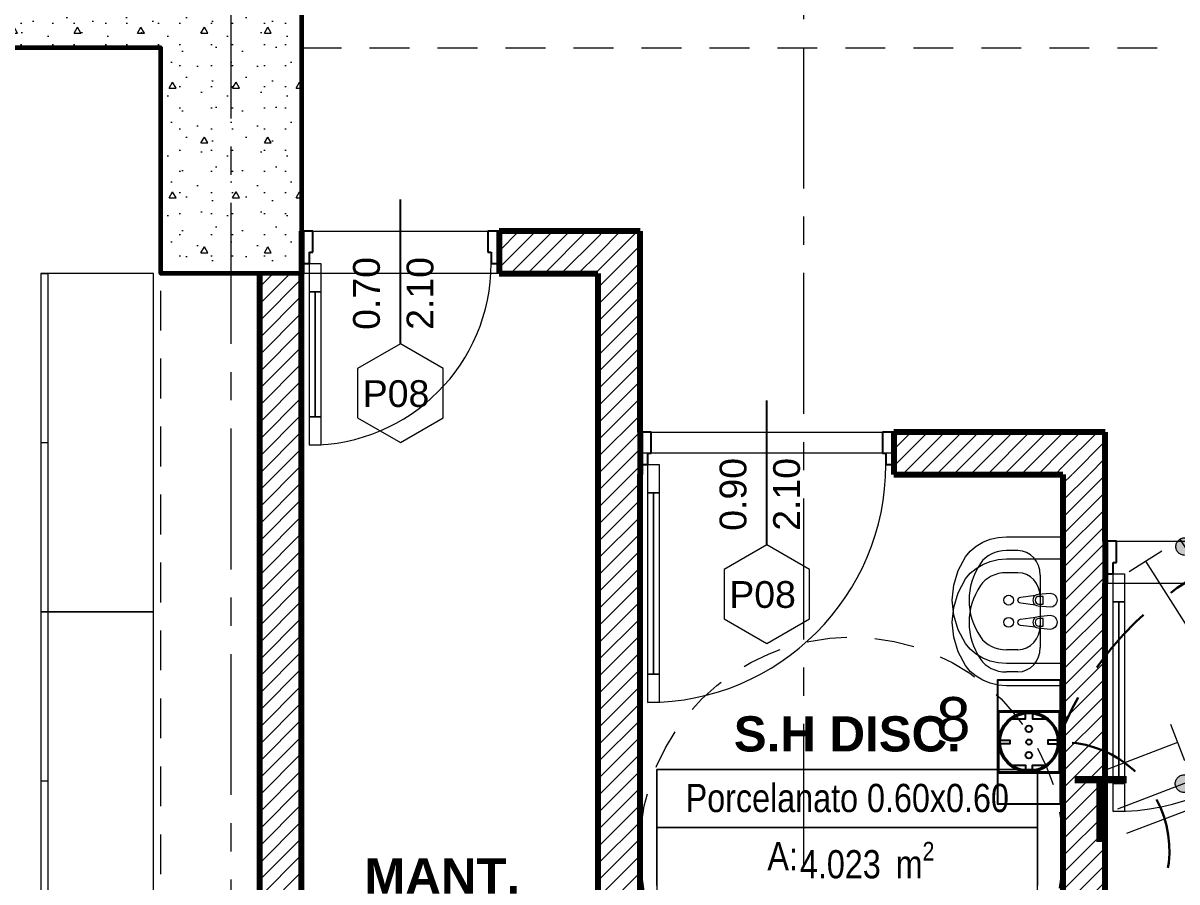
# Model space of a CAD drawing. Header units: inches. Extents: x -19 to 5698, y -728 to 92.
# Drawn here: x 136.082 to 140.174, y 13.941 to 16.988 of the extents above; entities that cross this region are included whole.
import ezdxf
from ezdxf.enums import TextEntityAlignment as Align

# ---------------------------------------------------------------- set-up
doc = ezdxf.new("R2010")
doc.units = ezdxf.units.IN
doc.header["$MEASUREMENT"] = 0
doc.set_wipeout_variables(frame=1)
for name, pattern in [('HIDDEN', [0.375, 0.25, -0.125]), ('Hidden Line', [0.195611, 0.141111, -0.0545]), ('Punto & Raya', [0.65, 0.5, -0.075, 0, -0.075]), ('RAYITAS', [0.375, 0.25, -0.125]), ('Wipeout_Contour', [1, 0, -1])]:
    doc.linetypes.add(name, pattern=pattern)
doc.layers.get('0').update_dxf_attribs({"color": 61})
for name, color, linetype, lineweight in [('00 conduct tomacorr', 120, 'HIDDEN', 30), ('00 IE LUZ EMERGENCIA', 253, 'Continuous', 0), ('T-TECHO-E', 150, 'Continuous', 20), ('TOMACORRIENTE', 22, 'RAYITAS', 9)]:
    doc.layers.add(name, color=color, linetype=linetype, lineweight=lineweight)
for name, color, linetype in [('02 _ ARQ _ ALB _ Ejes Generales', 251, 'Continuous'), ('02 _ ARQ _ ZON _ Espacio.3D', 7, 'Continuous'), ('08 _ STR _ EXT _ 06 Columnas', 7, 'Continuous'), ('08 _ STR _ EXT _ 09 Vigas', 251, 'Continuous'), ('Dibujo 2D - General', 7, 'Continuous'), ('Estructura - 04 MURO', 7, 'Continuous'), ('Interior - Mobiliario', 7, 'Continuous'), ('Interior - Sanitarios', 7, 'Continuous'), ('Marcador - Secciones', 7, 'Continuous'), ('TOMA. HYDROBOX SHUKO S', 7, 'Continuous')]:
    doc.layers.add(name, color=color, linetype=linetype)
doc.styles.add('Annotative', font='arial.ttf')
doc.styles.add('Arial', font='arial.ttf')
doc.styles.add('Estilo_Generado_4', font='swisse.ttf')
doc.styles.add('Estilo_Generado_8', font='arialbd.ttf')
doc.styles.add('Estilo_Generado_9', font='ARIALN.TTF')
pattern_1 = [(45, (92.500015, 6e-09), (-0.03005204, 0.03005204), [])]

# ---------------------------------------------------------------- blocks, each defined once
blk = doc.blocks.new('TOMA. HYDROBOX SHUKO')
at = {"true_color": 0xafd9aa}
h = blk.add_hatch(dxfattribs=at)
h.set_pattern_fill('ANSI31', color=9, scale=0.67)
h.set_pattern_definition([(45, (0, 0), (-1.5041929, 1.5041929), [])])
edge = h.paths.add_edge_path()
edge.add_arc((53447.4624, 40916.352), 0.008, 0, 360)
edge = h.paths.add_edge_path()
edge.add_arc((53447.4942, 40916.3521), 0.00644, 0, 360)
edge = h.paths.add_edge_path()
edge.add_arc((53447.5258, 40916.352), 0.008, 0, 360)
at = {"color": 32, "true_color": 0xcd6928}
blk.add_lwpolyline([(53447.6441, 40916.427), (53447.6441, 40916.277), (53447.3441, 40916.277), (53447.3441, 40916.427)], close=True, dxfattribs=at)
for points in [[(53447.4199, 40916.277), (53447.5683, 40916.277), (53447.5683, 40916.427), (53447.4199, 40916.427), (53447.4199, 40916.277)], [(53447.4216, 40916.2794), (53447.4216, 40916.4245), (53447.5666, 40916.4245), (53447.5666, 40916.2794), (53447.4216, 40916.2794)], [(53447.4899, 40916.421), (53447.4899, 40916.3978), (53447.4983, 40916.3978), (53447.4983, 40916.421)], [(53447.4254, 40916.3603), (53447.4382, 40916.3603), (53447.4382, 40916.3928)], [(53447.5628, 40916.3603), (53447.55, 40916.3603), (53447.55, 40916.3928)], [(53447.4382, 40916.3111), (53447.4382, 40916.3436), (53447.4254, 40916.3436)], [(53447.55, 40916.3111), (53447.55, 40916.3436), (53447.5628, 40916.3436)], [(53447.4899, 40916.2829), (53447.4899, 40916.3061), (53447.4983, 40916.3061), (53447.4983, 40916.2829)]]:
    blk.add_lwpolyline(points, dxfattribs=at)
for centre, radius in [((53447.4941, 40916.352), 0.0725), ((53447.4941, 40916.352), 0.0692), ((53447.4624, 40916.352), 0.008), ((53447.4942, 40916.3521), 0.00644), ((53447.5258, 40916.352), 0.008)]:
    blk.add_circle(centre, radius, dxfattribs=at)
at = {"color": 30, "true_color": 0xf8991e, "style": 'Arial'}
blk.add_text('T', height=0.1588, rotation=90, dxfattribs=at).set_placement((53447.6558, 40916.525), align=Align.MIDDLE_CENTER)
blk = doc.blocks.new('a')
at = {"layer": 'TOMACORRIENTE', "ltscale": 0.05}
h = blk.add_hatch(color=4, dxfattribs=at)
edge = h.paths.add_edge_path()
edge.add_arc((0, 0.0752), 0.0211, 0, 360)
at = {"layer": 'TOMACORRIENTE', "color": 4}
for p, q in [((-0.1455, 0.0963), (-0.0515, 0.0963)), ((-0.0985, 0.0963), (-0.0985, -0.0966)), ((0, 0.0963), (0, -0.0963)), ((0.0623, -0.0963), (0.0623, 0.0963))]:
    blk.add_line(p, q, dxfattribs=at)
blk.add_circle((0, 0.0752), 0.0211, dxfattribs=at)
blk = doc.blocks.new('CABLE 3FACE')
at = {"layer": 'T-TECHO-E', "rotation": 59.94170052614085}
blk.add_blockref('a', (0, 0), dxfattribs=at)

msp = doc.modelspace()

# ---------------------------------------------------------------- linework, layer by layer
at = {"layer": '02 _ ARQ _ ALB _ Ejes Generales', "color": 251, "linetype": 'Punto & Raya', "lineweight": 13, "true_color": 0x636466}
msp.add_line((136.82, 3.05), (136.82, 44.9), dxfattribs=at)
at = {"layer": '02 _ ARQ _ ZON _ Espacio.3D', "color": 251, "linetype": 'Continuous', "lineweight": 13}
for p, q in [((139.6803, 14.3408), (138.33, 14.3408)), ((138.33, 14.3408), (138.33, 13.7231)), ((138.33, 14.3408), (139.6803, 14.3408)), ((138.33, 14.1349), (138.33, 14.3408)), ((139.6803, 13.7231), (139.6803, 14.3408)), ((139.6803, 14.3408), (139.6803, 14.1349)), ((139.6803, 14.1349), (138.33, 14.1349)), ((138.33, 14.1349), (139.6803, 14.1349)), ((138.33, 13.929), (138.33, 14.1349)), ((139.6803, 14.1349), (139.6803, 13.929))]:
    msp.add_line(p, q, dxfattribs=at)
at = {"layer": '02 _ ARQ _ ZON _ Espacio.3D', "color": 254, "linetype": 'Continuous', "lineweight": 0, "flags": 128}
for points in [[(112.57, 17.4), (137.07, 17.4), (137.07, 16.25), (138.27, 16.25), (138.27, 15.5372), (139.92, 15.5372), (139.92, 15.1499), (140.82, 15.1499), (140.8204, 17.1), (140.32, 17.1), (140.32, 19.05), (138.17, 19.05), (138.17, 20.35)], [(136.0199, 3.7271), (136.87, 3.7271), (136.87, 6.9), (136.57, 6.9), (136.57, 7.2), (136.17, 7.2), (136.17, 7.7), (136.57, 7.7), (136.57, 8.1), (137.07, 8.1), (137.07, 7.2), (143.17, 7.2), (143.17, 7.7), (143.57, 7.7), (143.57, 8.1), (144.07, 8.1), (144.0699, 11.45), (136.92, 11.45), (136.92, 16.1), (136.57, 16.1), (136.57, 16.9), (135.97, 16.9)]]:
    msp.add_lwpolyline(points, dxfattribs=at)
at = {"layer": '02 _ ARQ _ ZON _ Espacio.3D', "color": 9, "linetype": 'Continuous', "lineweight": 5, "flags": 128}
for points in [[(137.07, 16.1), (137.07, 11.6999), (138.27, 11.7), (138.27, 12.6005), (138.12, 12.6005), (138.12, 16.1)], [(139.77, 12.7505), (139.77, 15.3872), (139.17, 15.3872), (139.17, 15.4622), (138.27, 15.4622), (138.27, 12.7505)], [(139.92, 14.9999), (139.92, 11.7), (143.82, 11.7), (143.82, 14.9999)]]:
    msp.add_lwpolyline(points, close=True, dxfattribs=at)
at = {"layer": '08 _ STR _ EXT _ 09 Vigas', "color": 251, "linetype": 'Hidden Line', "lineweight": 13, "true_color": 0x636466}
for p, q in [((130.07, 16.9), (136.57, 16.9)), ((136.57, 7.7), (136.57, 16.9)), ((137.07, 16.9), (143.57, 16.9))]:
    msp.add_line(p, q, dxfattribs=at)
at = {"layer": 'Estructura - 04 MURO', "color": 152, "linetype": 'Continuous', "lineweight": 25}
for p, q in [((137.42, 15.85), (137.42, 16.3625)), ((138.72, 15.1372), (138.72, 15.6497))]:
    msp.add_line(p, q, dxfattribs=at)
at = {"layer": 'Estructura - 04 MURO', "color": 7, "linetype": 'Continuous', "lineweight": 80}
msp.add_line((137.07, 16.25), (137.07, 16.135), dxfattribs=at)
msp.add_line((137.07, 16.25), (137.07, 16.135), dxfattribs=at)
msp.add_line((137.07, 16.25), (137.07, 16.135), dxfattribs=at)
at = {"layer": 'Estructura - 04 MURO', "color": 165, "linetype": 'Continuous', "lineweight": 25}
for p, q in [((137.07, 16.25), (137.07, 16.135)), ((137.11, 16.25), (137.07, 16.25)), ((137.11, 16.175), (137.11, 16.25)), ((137.73, 16.25), (137.73, 16.175)), ((137.098, 16.135), (137.098, 16.175)), ((137.098, 16.175), (137.11, 16.175)), ((137.73, 16.175), (137.742, 16.175)), ((137.742, 16.175), (137.742, 16.135)), ((137.07, 16.135), (137.098, 16.135)), ((138.31, 15.4622), (138.31, 15.5372)), ((139.13, 15.5372), (139.13, 15.4622)), ((138.298, 15.4222), (138.298, 15.4622)), ((138.298, 15.4622), (138.31, 15.4622)), ((139.13, 15.4622), (139.142, 15.4622)), ((139.142, 15.4622), (139.142, 15.4222)), ((139.96, 15.0749), (139.96, 15.1499)), ((139.948, 15.0349), (139.948, 15.0749)), ((139.948, 15.0749), (139.96, 15.0749))]:
    msp.add_line(p, q, dxfattribs=at)
at = {"layer": 'Estructura - 04 MURO', "color": 165, "linetype": 'Continuous', "lineweight": 15}
for p, q in [((137.098, 16.035), (137.098, 16.135)), ((137.098, 16.135), (137.138, 16.135)), ((137.138, 16.135), (137.138, 16.035)), ((137.138, 16.035), (137.098, 16.035)), ((137.118, 15.591), (137.118, 16.035)), ((137.098, 15.491), (137.098, 15.591)), ((137.098, 15.591), (137.138, 15.591)), ((137.138, 15.591), (137.138, 15.491)), ((137.138, 15.491), (137.098, 15.491)), ((138.298, 15.3222), (138.298, 15.4222)), ((138.298, 15.4222), (138.338, 15.4222)), ((138.338, 15.4222), (138.338, 15.3222)), ((138.338, 15.3222), (138.298, 15.3222)), ((139.948, 15.0349), (139.988, 15.0349))]:
    msp.add_line(p, q, dxfattribs=at)
at = {"layer": 'Estructura - 04 MURO', "color": 165, "linetype": 'Continuous', "lineweight": 15, "flags": 128}
for points in [[(137.098, 15.591), (137.098, 16.035), (137.118, 16.035), (137.118, 15.591)], [(137.118, 15.591), (137.118, 16.035), (137.138, 16.035), (137.138, 15.591)]]:
    msp.add_lwpolyline(points, close=True, dxfattribs=at)
at = {"layer": 'Estructura - 04 MURO', "color": 251, "linetype": 'Continuous', "lineweight": 13, "flags": 128}
msp.add_lwpolyline([(137.42, 15.5), (137.5715, 15.5875), (137.5715, 15.7625), (137.42, 15.85), (137.2684, 15.7625), (137.2684, 15.5875)], close=True, dxfattribs=at)
at = {"layer": 'Estructura - 04 MURO', "color": 165, "linetype": 'Continuous', "lineweight": 15}
msp.add_arc((137.098, 16.135), 0.644, 270, 0, dxfattribs=at)
at = {"layer": 'Interior - Mobiliario', "color": 175, "linetype": 'Continuous', "lineweight": 13}
for p, q in [((136.145, 16.1), (136.17, 16.1)), ((136.17, 16.1), (136.17, 14.9)), ((136.145, 15.5), (136.17, 15.5)), ((136.145, 14.9), (136.17, 14.9)), ((136.17, 14.9), (136.17, 13.7)), ((136.145, 14.3), (136.17, 14.3))]:
    msp.add_line(p, q, dxfattribs=at)
at = {"layer": 'Interior - Mobiliario', "color": 175, "linetype": 'Continuous', "lineweight": 13, "flags": 128}
for points in [[(136.145, 16.1), (136.145, 14.9), (136.545, 14.9), (136.545, 16.1)], [(136.145, 14.9), (136.145, 13.7), (136.545, 13.7), (136.545, 14.9)]]:
    msp.add_lwpolyline(points, close=True, dxfattribs=at)
at = {"layer": 'Interior - Sanitarios', "color": 205, "linetype": 'Continuous', "lineweight": 13}
for p, q in [((139.6101, 15.1169), (139.5701, 15.1169)), ((139.6101, 15.0384), (139.5701, 15.0384)), ((139.6895, 15.03), (139.6895, 14.852)), ((139.6996, 14.9546), (139.6847, 14.9546)), ((139.6894, 14.9515), (139.6894, 14.7734)), ((139.6996, 14.9274), (139.6996, 14.9546)), ((139.6847, 14.9274), (139.6996, 14.9274)), ((139.6995, 14.8761), (139.6847, 14.8761)), ((139.6995, 14.8489), (139.6995, 14.8761)), ((139.6847, 14.8489), (139.6995, 14.8489)), ((139.6101, 14.7651), (139.5701, 14.7651)), ((139.6101, 14.6866), (139.5701, 14.6866))]:
    msp.add_line(p, q, dxfattribs=at)
at = {"layer": 'Interior - Sanitarios', "color": 205, "linetype": 'Continuous', "lineweight": 13, "flags": 128}
for points in [[(139.77, 14.7162), (139.5701, 14.7162), (139.5407, 14.7184), (139.5123, 14.7248), (139.4856, 14.7353), (139.4617, 14.7496), (139.4412, 14.7671), (139.4249, 14.7873), (139.3988, 14.8361), (139.3828, 14.8878), (139.3774, 14.941), (139.3828, 14.9942), (139.3988, 15.0459), (139.4249, 15.0947), (139.4412, 15.1149), (139.4617, 15.1324), (139.4856, 15.1467), (139.5123, 15.1572), (139.5407, 15.1636), (139.5701, 15.1658), (139.77, 15.1658)], [(139.77, 14.6377), (139.5701, 14.6377), (139.5407, 14.6399), (139.5122, 14.6463), (139.4856, 14.6568), (139.4617, 14.671), (139.4412, 14.6885), (139.4249, 14.7087), (139.3987, 14.7576), (139.3828, 14.8093), (139.3774, 14.8625), (139.3828, 14.9156), (139.3987, 14.9673), (139.4249, 15.0162), (139.4412, 15.0364), (139.4617, 15.0539), (139.4856, 15.0681), (139.5122, 15.0786), (139.5407, 15.0851), (139.5701, 15.0872), (139.77, 15.0872)], [(139.77, 14.9775), (139.77, 15.0045), (139.79, 15.0045), (139.79, 14.9775)], [(139.77, 14.899), (139.77, 14.926), (139.79, 14.926), (139.79, 14.899)], [(139.77, 14.8775), (139.77, 14.9045), (139.79, 14.9045), (139.79, 14.8775)], [(139.77, 14.799), (139.77, 14.826), (139.79, 14.826), (139.79, 14.799)]]:
    msp.add_lwpolyline(points, close=True, dxfattribs=at)
for points in [[(139.7245, 14.916), (139.6825, 14.92, -0.12102), (139.673, 14.9233), (139.6201, 14.9299, -0.882566), (139.6201, 14.9521), (139.673, 14.9587, -0.12102), (139.6825, 14.962), (139.7245, 14.966, -1)], [(139.7244, 14.8375), (139.6825, 14.8415, -0.12102), (139.673, 14.8447), (139.62, 14.8514, -0.882566), (139.62, 14.8736), (139.673, 14.8802, -0.12102), (139.6825, 14.8835), (139.7244, 14.8875, -1)]]:
    msp.add_lwpolyline(points, format="xyb", close=True, dxfattribs=at)
at = {"layer": 'Interior - Sanitarios', "color": 205, "linetype": 'Continuous', "lineweight": 13}
for centre in [(139.5776, 14.941), (139.5776, 14.8625)]:
    msp.add_circle(centre, 0.0175, dxfattribs=at)
for centre, radius, start, end in [((139.6844, 14.941), 0.0211, 122.771, 237.229), ((139.6847, 14.941), 0.0136, 90, 270), ((139.6844, 14.8625), 0.0211, 122.771, 237.229), ((139.6847, 14.8625), 0.0136, 90, 270)]:
    msp.add_arc(centre, radius, start, end, dxfattribs=at)
for centre, major_axis, ratio, start_param, end_param in [((139.5701, 15.03), (0.1057, 0), 0.821452, 1.570796, 2.644618), ((139.6101, 15.0299), (0, 0.087), 0.9125, 4.712389, 6.283185), ((139.77, 14.941), (0.3331, 0), 0.821452, 2.644618, 3.638567), ((139.5701, 14.9515), (0.1057, 0), 0.821452, 1.570796, 2.644618), ((139.6101, 14.9514), (0, 0.087), 0.9125, 4.712389, 6.283185), ((139.77, 14.8625), (0.3331, 0), 0.821452, 2.644618, 3.638567), ((139.6101, 14.8521), (0, 0.087), 0.9125, 3.141593, 4.712389), ((139.5701, 14.852), (0.1057, 0), 0.821452, 3.638567, 4.712389), ((139.6101, 14.7735), (0, 0.087), 0.9125, 3.141593, 4.712389), ((139.5701, 14.7734), (0.1057, 0), 0.821452, 3.638567, 4.712389)]:
    msp.add_ellipse(centre, major_axis=major_axis, ratio=ratio, start_param=start_param, end_param=end_param, dxfattribs=at)

# ---------------------------------------------------------------- block references
at = {"layer": '00 conduct tomacorr', "xscale": 1.47256122672843, "yscale": 1.47256122672843, "zscale": 1.47256122672843, "rotation": 54.24492447064675}
msp.add_blockref('CABLE 3FACE', (140.3884, 16.6322), dxfattribs=at)

# ---------------------------------------------------------------- texts
at = {"layer": '02 _ ARQ _ ZON _ Espacio.3D', "color": 251, "lineweight": 25, "attachment_point": 2}
for s, insert, char_height, style in [('\\A1;{\\pqc;\\pt0;\\fArial|b1|i0|c0|p34;S.H DISC.}', (139.0052, 14.5292), 0.125, 'Estilo_Generado_8'), ('\\A1;{\\pqc;\\pt0;\\fArial Narrow|b0|i0|c0|p34;Porcelanato 0.60x0.60}', (139.0052, 14.2893), 0.1, 'Estilo_Generado_9'), ('\\A1;{\\pqc;\\pt0;\\fArial Narrow|b0|i0|c0|p34;A: }', (138.776, 14.083), 0.1, 'Estilo_Generado_9'), ('\\A1;{\\pqc;\\pt0,0.3;\\fArial Narrow|b0|i0|c0|p34;4.023\\fArial Narrow|b0|i0|c0|p34;\\A1{\\H.66x;\\S^  ;}\\fArial Narrow|b0|i0|c0|p34; m\\fArial Narrow|b0|i0|c0|p34;\\A1{\\H.66x;\\S2^  ;}}', (139.0757, 14.0835), 0.1, 'Estilo_Generado_9'), ('\\A1;{\\pqc;\\pt0;\\fArial|b1|i0|c0|p34;MANT.}', (137.5687, 14.0254), 0.125, 'Estilo_Generado_8')]:
    msp.add_mtext(s, dxfattribs=dict(at, insert=insert, char_height=char_height, style=style))
at = {"layer": 'Estructura - 04 MURO', "color": 251, "lineweight": 25, "char_height": 0.095, "attachment_point": 7, "rotation": 90, "style": 'Estilo_Generado_4'}
for s, insert in [('\\A1;{\\pql;\\pt0;\\fSwis721 Ex BT|b0|i0|c0|p34;0.70\\fSwis721 Ex BT|b0|i0|c0|p34;\\A1{\\H.66x;\\S^  ;}\\fSwis721 Ex BT|b0|i0|c0|p34;\\fSwis721 Ex BT|b0|i0|c0|p34;}', (137.375, 15.9)), ('\\A1;{\\pql;\\pt0;\\fSwis721 Ex BT|b0|i0|c0|p34;2.10\\fSwis721 Ex BT|b0|i0|c0|p34;\\A1{\\H.66x;\\S^  ;}\\fSwis721 Ex BT|b0|i0|c0|p34;\\fSwis721 Ex BT|b0|i0|c0|p34;}', (137.565, 15.9)), ('\\A1;{\\pql;\\pt0;\\fSwis721 Ex BT|b0|i0|c0|p34;0.90\\fSwis721 Ex BT|b0|i0|c0|p34;\\A1{\\H.66x;\\S^  ;}\\fSwis721 Ex BT|b0|i0|c0|p34;\\fSwis721 Ex BT|b0|i0|c0|p34;}', (138.6751, 15.1872)), ('\\A1;{\\pql;\\pt0;\\fSwis721 Ex BT|b0|i0|c0|p34;2.10\\fSwis721 Ex BT|b0|i0|c0|p34;\\A1{\\H.66x;\\S^  ;}\\fSwis721 Ex BT|b0|i0|c0|p34;\\fSwis721 Ex BT|b0|i0|c0|p34;}', (138.865, 15.1872))]:
    msp.add_mtext(s, dxfattribs=dict(at, insert=insert))
at = {"layer": 'Estructura - 04 MURO', "color": 251, "lineweight": 25, "insert": (137.2867, 15.625), "char_height": 0.095, "attachment_point": 7, "style": 'Estilo_Generado_4'}
msp.add_mtext('\\A1;{\\pql;\\pt0;\\fSwis721 Ex BT|b0|i0|c0|p34;P08\\fSwis721 Ex BT|b0|i0|c0|p34;\\fSwis721 Ex BT|b0|i0|c0|p34;\\fSwis721 Ex BT|b0|i0|c0|p34;}', dxfattribs=at)

# ---------------------------------------------------------------- next in the draw order: wipeouts: each hides what was drawn before it
at = {"color": 254, "linetype": 'Wipeout_Contour', "lineweight": 0, "ltscale": 5120.496047}
msp.add_wipeout([(137.07, 6.2), (144.67, 6.2), (144.67, 14.9999), (144.07, 14.9999), (144.07, 7.2), (137.07, 7.2)], dxfattribs=at).dxf.layer = 'Dibujo 2D - General'
at = {"color": 254, "linetype": 'Wipeout_Contour', "lineweight": 0, "ltscale": 2550.160077}
msp.add_wipeout([(138.12, 16.25), (138.12, 16.1), (138.27, 16.25)], dxfattribs=at).dxf.layer = 'Estructura - 04 MURO'
at = {"color": 254, "linetype": 'Wipeout_Contour', "lineweight": 0, "ltscale": 2555.06901}
msp.add_wipeout([(139.92, 15.5372), (139.77, 15.5372), (139.77, 15.3872)], dxfattribs=at).dxf.layer = 'Estructura - 04 MURO'

# ---------------------------------------------------------------- next in the draw order: hatches: boundary and pattern name
at = {"layer": 'Estructura - 04 MURO', "linetype": 'Continuous', "lineweight": 5}
h = msp.add_hatch(dxfattribs=at)
h.set_pattern_fill('LADRILLO_COMÚN_0002', color=250, style=0, pattern_type=2)
h.set_pattern_definition(pattern_1)
h.paths.add_polyline_path([(138.12, 16.25), (138.12, 16.1), (138.27, 16.25)])
h = msp.add_hatch(dxfattribs=at)
h.set_pattern_fill('LADRILLO_COMÚN_0002', color=250, style=0, pattern_type=2)
h.set_pattern_definition(pattern_1)
h.paths.add_polyline_path([(139.92, 15.5372), (139.77, 15.5372), (139.77, 15.3872)])

# ---------------------------------------------------------------- next in the draw order: linework, layer by layer
at = {"layer": 'Estructura - 04 MURO', "color": 165, "linetype": 'Continuous', "lineweight": 15}
for p, q in [((138.318, 14.6782), (138.318, 15.3222)), ((139.948, 14.9349), (139.948, 15.0349)), ((139.988, 15.0349), (139.988, 14.9349)), ((139.988, 14.9349), (139.948, 14.9349)), ((139.968, 14.2909), (139.968, 14.9349)), ((138.298, 14.5782), (138.298, 14.6782)), ((138.298, 14.6782), (138.338, 14.6782)), ((138.338, 14.6782), (138.338, 14.5782)), ((138.338, 14.5782), (138.298, 14.5782)), ((139.948, 14.1909), (139.948, 14.2909)), ((139.948, 14.2909), (139.988, 14.2909)), ((139.988, 14.2909), (139.988, 14.1909)), ((139.988, 14.1909), (139.948, 14.1909))]:
    msp.add_line(p, q, dxfattribs=at)
at = {"layer": 'Estructura - 04 MURO', "color": 165, "linetype": 'Continuous', "lineweight": 15, "flags": 128}
for points in [[(138.298, 14.6782), (138.298, 15.3222), (138.318, 15.3222), (138.318, 14.6782)], [(138.318, 14.6782), (138.318, 15.3222), (138.338, 15.3222), (138.338, 14.6782)], [(139.948, 14.2909), (139.948, 14.9349), (139.968, 14.9349), (139.968, 14.2909)], [(139.968, 14.2909), (139.968, 14.9349), (139.988, 14.9349), (139.988, 14.2909)]]:
    msp.add_lwpolyline(points, close=True, dxfattribs=at)
at = {"layer": 'Estructura - 04 MURO', "color": 251, "linetype": 'Continuous', "lineweight": 13, "flags": 128}
msp.add_lwpolyline([(138.72, 14.7872), (138.8715, 14.8747), (138.8715, 15.0497), (138.72, 15.1372), (138.5684, 15.0497), (138.5684, 14.8747)], close=True, dxfattribs=at)
at = {"layer": 'Estructura - 04 MURO', "color": 165, "linetype": 'Continuous', "lineweight": 15}
for centre in [(138.298, 15.4222), (139.948, 15.0349)]:
    msp.add_arc(centre, 0.844, 270, 0, dxfattribs=at)
at = {"layer": 'Marcador - Secciones', "color": 251, "linetype": 'Punto & Raya', "lineweight": 13, "true_color": 0x636466}
msp.add_line((138.8506, 10.0018), (138.8506, 17.4928), dxfattribs=at)

# ---------------------------------------------------------------- next in the draw order: texts
at = {"layer": '00 IE LUZ EMERGENCIA', "style": 'Annotative'}
msp.add_attdef('8', (139.3208, 14.4411, 0), '', height=0.1562, dxfattribs=at)
at = {"layer": 'Estructura - 04 MURO', "color": 251, "lineweight": 25, "insert": (138.5867, 14.9123), "char_height": 0.095, "attachment_point": 7, "style": 'Estilo_Generado_4'}
msp.add_mtext('\\A1;{\\pql;\\pt0;\\fSwis721 Ex BT|b0|i0|c0|p34;P08\\fSwis721 Ex BT|b0|i0|c0|p34;\\fSwis721 Ex BT|b0|i0|c0|p34;\\fSwis721 Ex BT|b0|i0|c0|p34;}', dxfattribs=at)

# ---------------------------------------------------------------- next in the draw order: wipeouts: each hides what was drawn before it
at = {"color": 254, "linetype": 'Wipeout_Contour', "lineweight": 0, "ltscale": 3394.683212}
msp.add_wipeout([(136.92, 11.7), (137.07, 11.7), (137.07, 16.1), (136.92, 16.1)], dxfattribs=at).dxf.layer = 'Estructura - 04 MURO'

# ---------------------------------------------------------------- next in the draw order: hatches: boundary and pattern name
at = {"layer": '08 _ STR _ EXT _ 06 Columnas', "linetype": 'Continuous', "lineweight": 9}
h = msp.add_hatch(dxfattribs=at)
h.set_pattern_fill('HORMIGÓN_EN_MASA_0002', style=0, pattern_type=2)
h.set_pattern_definition([(0, (92.5, 6e-09), (0, 0.3897114), [0.024375, -0.200625]), (0, (92.6125, 0.19486), (0, 0.3897114), [0.024375, -0.200625]), (60, (92.5, 6e-09), (-0.3375, 0.1948557), [0.024375, -0.200625]), (60, (92.725, 6e-09), (-0.3375, 0.1948557), [0.024375, -0.200625]), (120, (92.5244, 6e-09), (0.3375, 0.1948557), [0.024375, -0.200625]), (120, (92.7494, 6e-09), (0.3375, 0.1948557), [0.024375, -0.200625]), (0, (92.500015, 0.0375), (0, 0.075), [0, -0.075, 0, -0.1125]), (45, (92.537515, 0.0375), (-0.05303301, 0.05303301), [0, -0.05625, 0, -0.09375])])
h.paths.add_polyline_path([(135.97, 17.4), (135.97, 16.9), (136.57, 16.9), (136.57, 16.1), (137.07, 16.1), (137.07, 17.4)])
at = {"layer": 'Estructura - 04 MURO', "linetype": 'Continuous', "lineweight": 5}
h = msp.add_hatch(dxfattribs=at)
h.set_pattern_fill('LADRILLO_COMÚN_0002', color=250, style=0, pattern_type=2)
h.set_pattern_definition(pattern_1)
h.paths.add_polyline_path([(136.92, 11.7), (137.07, 11.7), (137.07, 16.1), (136.92, 16.1)])

# ---------------------------------------------------------------- next in the draw order: linework, layer by layer
at = {"layer": '08 _ STR _ EXT _ 06 Columnas', "color": 7, "linetype": 'Continuous', "lineweight": 60, "flags": 128}
msp.add_lwpolyline([(135.97, 17.4), (137.07, 17.4), (137.07, 16.1), (136.57, 16.1), (136.57, 16.9), (135.97, 16.9)], close=True, dxfattribs=at)
at = {"layer": '08 _ STR _ EXT _ 09 Vigas', "color": 251, "linetype": 'Hidden Line', "lineweight": 13, "true_color": 0x636466}
msp.add_line((137.07, 7.7), (137.07, 16.9), dxfattribs=at)
at = {"layer": 'Estructura - 04 MURO', "color": 7, "linetype": 'Continuous', "lineweight": 80}
msp.add_line((137.07, 16.135), (137.07, 16.1), dxfattribs=at)
msp.add_line((137.07, 16.135), (137.07, 16.1), dxfattribs=at)
at = {"layer": 'Estructura - 04 MURO', "color": 7, "linetype": 'Continuous', "lineweight": 80, "flags": 128}
for points in [[(136.92, 16.1), (136.92, 11.7)], [(137.07, 12.6505), (137.07, 16.1)]]:
    msp.add_lwpolyline(points, dxfattribs=at)

# ---------------------------------------------------------------- next in the draw order: wipeouts: each hides what was drawn before it
at = {"color": 254, "linetype": 'Wipeout_Contour', "lineweight": 0, "ltscale": 3399.512853}
msp.add_wipeout([(138.12, 16.1), (138.12, 12.7505), (138.27, 12.7505), (138.27, 16.1)], dxfattribs=at).dxf.layer = 'Estructura - 04 MURO'
at = {"color": 254, "linetype": 'Wipeout_Contour', "lineweight": 0, "ltscale": 2554.198269}
msp.add_wipeout([(139.77, 15.3872), (139.92, 15.3872), (139.92, 15.5372)], dxfattribs=at).dxf.layer = 'Estructura - 04 MURO'

# ---------------------------------------------------------------- next in the draw order: hatches: boundary and pattern name
at = {"layer": 'Estructura - 04 MURO', "linetype": 'Continuous', "lineweight": 5}
h = msp.add_hatch(dxfattribs=at)
h.set_pattern_fill('LADRILLO_COMÚN_0002', color=250, style=0, pattern_type=2)
h.set_pattern_definition(pattern_1)
h.paths.add_polyline_path([(138.12, 16.1), (138.12, 12.7505), (138.27, 12.7505), (138.27, 16.1)])
h = msp.add_hatch(dxfattribs=at)
h.set_pattern_fill('LADRILLO_COMÚN_0002', color=250, style=0, pattern_type=2)
h.set_pattern_definition(pattern_1)
h.paths.add_polyline_path([(139.77, 15.3872), (139.92, 15.3872), (139.92, 15.5372)])

# ---------------------------------------------------------------- next in the draw order: linework, layer by layer
at = {"layer": 'Estructura - 04 MURO', "color": 7, "linetype": 'Continuous', "lineweight": 80}
for p, q in [((138.27, 15.5372), (138.27, 15.4222)), ((138.27, 15.5372), (138.27, 15.4222)), ((138.27, 15.5372), (138.27, 15.4222)), ((138.27, 15.4222), (138.27, 15.3872)), ((138.27, 15.4222), (138.27, 15.3872))]:
    msp.add_line(p, q, dxfattribs=at)
at = {"layer": 'Estructura - 04 MURO', "color": 165, "linetype": 'Continuous', "lineweight": 25}
for p, q in [((138.27, 15.5372), (138.27, 15.4222)), ((138.31, 15.5372), (138.27, 15.5372)), ((138.27, 15.4222), (138.298, 15.4222))]:
    msp.add_line(p, q, dxfattribs=at)
at = {"layer": 'Estructura - 04 MURO', "color": 7, "linetype": 'Continuous', "lineweight": 80, "flags": 128}
for points in [[(139.92, 15.5372), (139.77, 15.5372)], [(138.27, 12.7505), (138.27, 15.3872)]]:
    msp.add_lwpolyline(points, dxfattribs=at)

# ---------------------------------------------------------------- next in the draw order: wipeouts: each hides what was drawn before it
at = {"color": 254, "linetype": 'Wipeout_Contour', "lineweight": 0, "ltscale": 2549.288346}
msp.add_wipeout([(138.12, 16.1), (138.27, 16.1), (138.27, 16.25)], dxfattribs=at).dxf.layer = 'Estructura - 04 MURO'
at = {"color": 254, "linetype": 'Wipeout_Contour', "lineweight": 0, "ltscale": 3406.055427}
msp.add_wipeout([(139.77, 15.3872), (139.77, 11.7), (139.92, 11.7), (139.92, 15.3872)], dxfattribs=at).dxf.layer = 'Estructura - 04 MURO'

# ---------------------------------------------------------------- next in the draw order: hatches: boundary and pattern name
at = {"layer": 'Estructura - 04 MURO', "linetype": 'Continuous', "lineweight": 5}
h = msp.add_hatch(dxfattribs=at)
h.set_pattern_fill('LADRILLO_COMÚN_0002', color=250, style=0, pattern_type=2)
h.set_pattern_definition(pattern_1)
h.paths.add_polyline_path([(138.12, 16.1), (138.27, 16.1), (138.27, 16.25)])
h = msp.add_hatch(dxfattribs=at)
h.set_pattern_fill('LADRILLO_COMÚN_0002', color=250, style=0, pattern_type=2)
h.set_pattern_definition(pattern_1)
h.paths.add_polyline_path([(139.77, 15.3872), (139.77, 11.7), (139.92, 11.7), (139.92, 15.3872)])

# ---------------------------------------------------------------- next in the draw order: linework, layer by layer
at = {"layer": '00 conduct tomacorr'}
for centre, radius, start, end in [((140.822, 14.0441), 1.141, 56.9033, 159.8059), ((139.7615, 14.052), 0.3861, 295.3755, 91.535)]:
    msp.add_arc(centre, radius, start, end, dxfattribs=at)
at = {"layer": 'Dibujo 2D - General', "color": 20, "linetype": 'Hidden Line', "lineweight": 5}
msp.add_circle((139.02, 14.0601), 0.75, dxfattribs=at)
at = {"layer": 'Estructura - 04 MURO', "color": 7, "linetype": 'Continuous', "lineweight": 80}
for p, q in [((139.92, 15.1499), (139.92, 15.0349)), ((139.92, 15.1499), (139.92, 15.0349)), ((139.92, 15.1499), (139.92, 15.0349)), ((139.92, 15.0349), (139.92, 14.9999)), ((139.92, 15.0349), (139.92, 14.9999))]:
    msp.add_line(p, q, dxfattribs=at)
at = {"layer": 'Estructura - 04 MURO', "color": 165, "linetype": 'Continuous', "lineweight": 25}
for p, q in [((139.92, 15.1499), (139.92, 15.0349)), ((139.96, 15.1499), (139.92, 15.1499)), ((139.92, 15.0349), (139.948, 15.0349))]:
    msp.add_line(p, q, dxfattribs=at)
at = {"layer": 'Estructura - 04 MURO', "color": 7, "linetype": 'Continuous', "lineweight": 80, "flags": 128}
for points in [[(138.27, 16.25), (138.12, 16.25)], [(138.27, 15.5372), (138.27, 16.25)], [(138.12, 16.1), (138.12, 12.6005)], [(139.92, 15.1499), (139.92, 15.5372)], [(139.77, 15.3872), (139.77, 12.7505)], [(139.92, 11.7), (139.92, 14.9999)]]:
    msp.add_lwpolyline(points, dxfattribs=at)

# ---------------------------------------------------------------- next in the draw order: block references
at = {"layer": '00 conduct tomacorr', "xscale": 1.47256122672843, "yscale": 1.47256122672843, "zscale": 1.47256122672843}
for p, rotation in [((140.2612, 15.0377), 332.5312903432948), ((140.0961, 14.2504), 231.0241224516223)]:
    msp.add_blockref('CABLE 3FACE', p, dxfattribs=dict(at, rotation=rotation))
at = {"layer": 'TOMA. HYDROBOX SHUKO S', "xscale": 1.47256122672843, "yscale": 1.47256122672843, "zscale": 1.47256122672843, "rotation": 270}
msp.add_blockref('TOMA. HYDROBOX SHUKO', (-60112.1842, 78719.1454), dxfattribs=at)

# ---------------------------------------------------------------- next in the draw order: wipeouts: each hides what was drawn before it
at = {"color": 254, "linetype": 'Wipeout_Contour', "lineweight": 0, "ltscale": 3398.632478}
msp.add_wipeout([(137.77, 16.25), (137.77, 16.1), (138.12, 16.1), (138.12, 16.25)], dxfattribs=at).dxf.layer = 'Estructura - 04 MURO'
at = {"color": 254, "linetype": 'Wipeout_Contour', "lineweight": 0, "ltscale": 3404.678443}
msp.add_wipeout([(139.17, 15.5372), (139.17, 15.3872), (139.77, 15.3872), (139.77, 15.5372)], dxfattribs=at).dxf.layer = 'Estructura - 04 MURO'

# ---------------------------------------------------------------- next in the draw order: hatches: boundary and pattern name
at = {"layer": 'Estructura - 04 MURO', "linetype": 'Continuous', "lineweight": 5}
h = msp.add_hatch(dxfattribs=at)
h.set_pattern_fill('LADRILLO_COMÚN_0002', color=250, style=0, pattern_type=2)
h.set_pattern_definition(pattern_1)
h.paths.add_polyline_path([(137.77, 16.25), (137.77, 16.1), (138.12, 16.1), (138.12, 16.25)])
h = msp.add_hatch(dxfattribs=at)
h.set_pattern_fill('LADRILLO_COMÚN_0002', color=250, style=0, pattern_type=2)
h.set_pattern_definition(pattern_1)
h.paths.add_polyline_path([(139.17, 15.5372), (139.17, 15.3872), (139.77, 15.3872), (139.77, 15.5372)])

# ---------------------------------------------------------------- next in the draw order: linework, layer by layer
at = {"layer": 'Estructura - 04 MURO', "color": 165, "linetype": 'Continuous', "lineweight": 25}
for p, q in [((137.77, 16.25), (137.73, 16.25)), ((137.77, 16.135), (137.77, 16.25)), ((137.742, 16.135), (137.77, 16.135)), ((139.17, 15.5372), (139.13, 15.5372)), ((139.17, 15.4222), (139.17, 15.5372)), ((139.142, 15.4222), (139.17, 15.4222))]:
    msp.add_line(p, q, dxfattribs=at)
at = {"layer": 'Estructura - 04 MURO', "color": 7, "linetype": 'Continuous', "lineweight": 80}
for p, q in [((137.77, 16.25), (137.77, 16.135)), ((137.77, 16.25), (137.77, 16.135)), ((137.77, 16.25), (137.77, 16.135)), ((137.77, 16.135), (137.77, 16.1)), ((137.77, 16.135), (137.77, 16.1)), ((139.17, 15.5372), (139.17, 15.4222)), ((139.17, 15.5372), (139.17, 15.4222)), ((139.17, 15.5372), (139.17, 15.4222)), ((139.17, 15.4222), (139.17, 15.3872)), ((139.17, 15.4222), (139.17, 15.3872))]:
    msp.add_line(p, q, dxfattribs=at)
at = {"layer": 'Estructura - 04 MURO', "color": 7, "linetype": 'Continuous', "lineweight": 80, "flags": 128}
for points in [[(138.12, 16.25), (137.77, 16.25)], [(137.77, 16.1), (138.12, 16.1)], [(139.77, 15.5372), (139.17, 15.5372)], [(139.17, 15.3872), (139.77, 15.3872)]]:
    msp.add_lwpolyline(points, dxfattribs=at)

doc.saveas('drawing.dxf')
